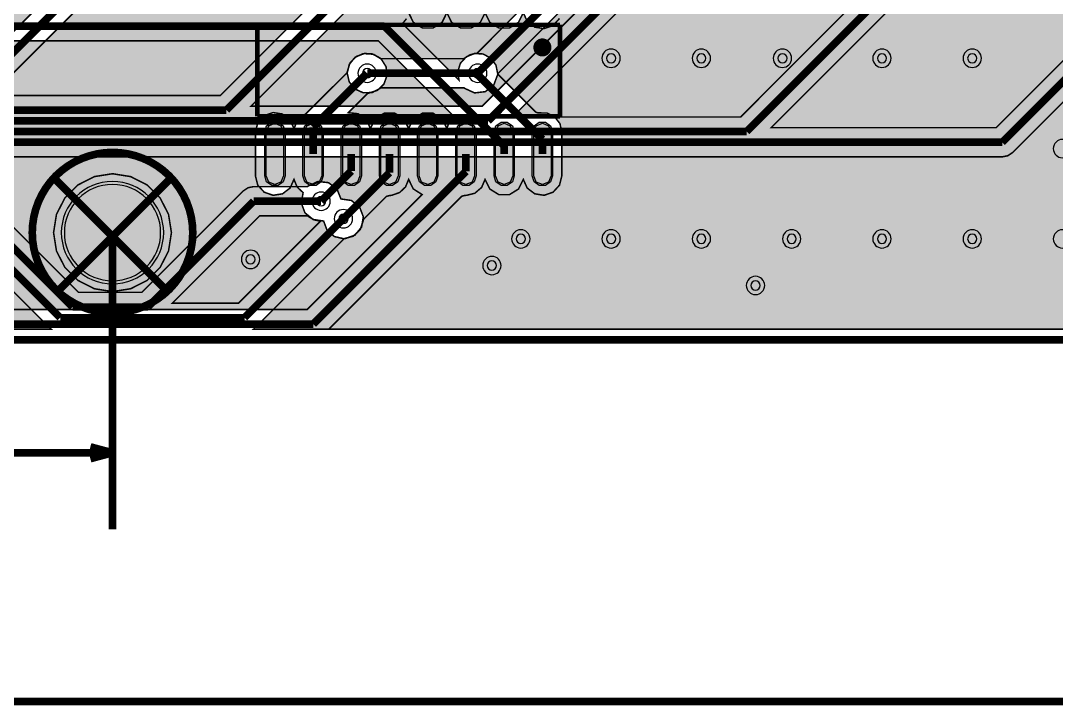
# Model space of a CAD drawing. Header units: millimetres. Extents: x -9 to 147, y 43 to 89.
# Drawn here: x 94.16 to 128.57, y 45.11 to 67.86 of the extents above; entities that cross this region are included whole.
import ezdxf

# ---------------------------------------------------------------- set-up
doc = ezdxf.new("R2010")
doc.units = ezdxf.units.MM
doc.header["$MEASUREMENT"] = 0
for name, color, linetype, true_color in [('Board-Outline-Layer', 7, 'Continuous', 0xff00ff), ('Bottom-Layer', 7, 'Continuous', 0x0000ff), ('Bottom-Paste-Mask-Layer', 7, 'Continuous', 0x800000), ('Bottom-Solder-Mask-Layer', 7, 'Continuous', 0xaa00ff), ('Document-Layer', 7, 'Continuous', 0xffffff), ('Hole-Layer', 7, 'Continuous', 0x222222), ('Multi-Layer', 7, 'Continuous', 0xc0c0c0), ('Top-Layer', 7, 'Continuous', 0xff0000), ('Top-Paste-Mask-Layer', 7, 'Continuous', 0x808080), ('Top-Silkscreen-Layer', 7, 'Continuous', 0xffcc00), ('Top-Solder-Mask-Layer', 7, 'Continuous', 0x800080)]:
    doc.layers.add(name, color=color, linetype=linetype, true_color=true_color)

msp = doc.modelspace()

# ---------------------------------------------------------------- hatches: boundary and pattern name
at = {"layer": 'Bottom-Layer'}
for points in [[(81.235, 71.489), (81.318, 71.528), (81.408, 71.541), (81.845, 71.541), (82.024, 71.589), (82.155, 71.72), (82.203, 71.899), (82.203, 72.285), (82.216, 72.375), (82.254, 72.457), (83.031, 73.234), (83.076, 73.285), (83.112, 73.342), (83.518, 73.342), (83.697, 73.39), (83.828, 73.521), (83.876, 73.7), (83.876, 74.5), (83.828, 74.679), (83.697, 74.81), (83.518, 74.858), (81.858, 74.858), (81.679, 74.81), (81.548, 74.679), (81.5, 74.5), (81.5, 73.7), (81.578, 73.478), (81.776, 73.352), (81.597, 73.172), (81.514, 73.134), (81.425, 73.121), (81.038, 73.121), (80.813, 73.041), (80.688, 72.838), (80.597, 73.01), (80.429, 73.109), (80.443, 73.176), (80.452, 73.455), (80.345, 73.713), (80.141, 73.904), (79.876, 73.995), (79.876, 74.5), (79.828, 74.679), (79.697, 74.81), (79.518, 74.858), (77.858, 74.858), (77.644, 74.787), (77.515, 74.602), (77.515, 74.868), (77.543, 75.056), (77.627, 75.227), (77.735, 75.164), (77.858, 75.142), (79.518, 75.142), (79.697, 75.19), (79.828, 75.321), (79.876, 75.5), (79.876, 76.147), (81.5, 76.147), (81.5, 75.5), (81.548, 75.321), (81.679, 75.19), (81.858, 75.142), (83.518, 75.142), (83.653, 75.168), (83.768, 75.243), (83.892, 75.145), (84.047, 75.11), (84.853, 75.11), (85.078, 75.19), (85.203, 75.393), (85.328, 75.19), (85.553, 75.11), (86.36, 75.11), (86.505, 75.141), (86.626, 75.228), (86.734, 75.164), (86.858, 75.142), (88.518, 75.142), (88.697, 75.19), (88.828, 75.321), (88.876, 75.5), (88.876, 76.147), (90.5, 76.147), (90.5, 75.5), (90.548, 75.321), (90.679, 75.19), (90.858, 75.142), (92.518, 75.142), (92.653, 75.168), (92.768, 75.243), (92.892, 75.145), (93.047, 75.11), (93.853, 75.11), (94.078, 75.19), (94.203, 75.393), (94.328, 75.19), (94.553, 75.11), (95.36, 75.11), (95.505, 75.141), (95.626, 75.228), (95.734, 75.164), (95.858, 75.142), (97.518, 75.142), (97.697, 75.19), (97.828, 75.321), (97.876, 75.5), (97.876, 76.147), (99.5, 76.147), (99.5, 75.5), (99.548, 75.321), (99.679, 75.19), (99.858, 75.142), (101.518, 75.142), (101.653, 75.168), (101.768, 75.243), (101.892, 75.145), (102.047, 75.11), (102.853, 75.11), (103.078, 75.19), (103.203, 75.393), (103.328, 75.19), (103.553, 75.11), (104.36, 75.11), (104.505, 75.141), (104.626, 75.228), (104.734, 75.164), (104.858, 75.142), (106.518, 75.142), (106.697, 75.19), (106.828, 75.321), (106.876, 75.5), (106.876, 76.147), (108.5, 76.147), (108.5, 75.5), (108.548, 75.321), (108.679, 75.19), (108.858, 75.142), (110.518, 75.142), (110.653, 75.168), (110.768, 75.243), (110.892, 75.145), (111.047, 75.11), (111.853, 75.11), (112.078, 75.19), (112.203, 75.393), (112.328, 75.19), (112.553, 75.11), (113.36, 75.11), (113.505, 75.141), (113.626, 75.228), (113.734, 75.164), (113.858, 75.142), (115.518, 75.142), (115.697, 75.19), (115.828, 75.321), (115.876, 75.5), (115.876, 76.147), (117.5, 76.147), (117.5, 75.5), (117.548, 75.321), (117.679, 75.19), (117.858, 75.142), (119.518, 75.142), (119.653, 75.168), (119.768, 75.243), (119.892, 75.145), (120.047, 75.11), (120.853, 75.11), (121.078, 75.19), (121.203, 75.393), (121.328, 75.19), (121.553, 75.11), (122.36, 75.11), (122.505, 75.141), (122.626, 75.228), (122.734, 75.164), (122.858, 75.142), (124.518, 75.142), (124.697, 75.19), (124.828, 75.321), (124.876, 75.5), (124.876, 76.147), (124.924, 76.147), (126.444, 74.627), (126.475, 74.599), (126.508, 74.573), (126.502, 74.537), (126.5, 74.5), (126.5, 73.7), (126.578, 73.478), (126.776, 73.352), (126.597, 73.172), (126.515, 73.134), (126.425, 73.121), (126.038, 73.121), (125.813, 73.041), (125.688, 72.838), (125.597, 73.01), (125.429, 73.109), (125.443, 73.176), (125.452, 73.455), (125.345, 73.713), (125.141, 73.904), (124.876, 73.995), (124.876, 74.5), (124.828, 74.679), (124.697, 74.81), (124.518, 74.858), (122.858, 74.858), (122.679, 74.81), (122.548, 74.679), (122.5, 74.5), (122.5, 73.7), (122.548, 73.521), (122.679, 73.39), (122.858, 73.342), (124.136, 73.342), (124.163, 73.151), (124.243, 72.975), (124.191, 72.874), (124.174, 72.763), (124.174, 71.899), (124.222, 71.72), (124.353, 71.589), (124.532, 71.541), (124.965, 71.541), (118.084, 64.659), (110.507, 64.659), (117.337, 71.489), (117.42, 71.528), (117.51, 71.541), (117.845, 71.541), (118.024, 71.589), (118.155, 71.72), (118.203, 71.899), (118.203, 72.285), (118.216, 72.375), (118.254, 72.457), (119.031, 73.234), (119.076, 73.285), (119.113, 73.342), (119.518, 73.342), (119.697, 73.39), (119.828, 73.521), (119.876, 73.7), (119.876, 74.5), (119.828, 74.679), (119.697, 74.81), (119.518, 74.858), (117.858, 74.858), (117.679, 74.81), (117.548, 74.679), (117.5, 74.5), (117.5, 73.7), (117.578, 73.478), (117.776, 73.352), (117.597, 73.172), (117.515, 73.134), (117.425, 73.121), (117.038, 73.121), (116.813, 73.041), (116.688, 72.838), (116.597, 73.01), (116.429, 73.109), (116.443, 73.176), (116.452, 73.455), (116.345, 73.713), (116.141, 73.904), (115.876, 73.995), (115.876, 74.5), (115.828, 74.679), (115.697, 74.81), (115.518, 74.858), (113.858, 74.858), (113.679, 74.81), (113.548, 74.679), (113.5, 74.5), (113.5, 73.7), (113.548, 73.521), (113.679, 73.39), (113.858, 73.342), (115.136, 73.342), (115.163, 73.151), (115.243, 72.975), (115.191, 72.874), (115.174, 72.763), (115.174, 72.747), (115.16, 72.657), (115.122, 72.575), (109.324, 66.776), (109.293, 66.773), (109.092, 66.725), (108.915, 66.616), (108.891, 66.597), (106.128, 66.597), (106.104, 66.616), (105.838, 66.754), (105.539, 66.761), (105.267, 66.636), (105.078, 66.404), (105.01, 66.112), (105.078, 65.82), (105.267, 65.588), (105.539, 65.463), (105.838, 65.47), (106.104, 65.608), (106.128, 65.627), (108.891, 65.627), (108.915, 65.608), (109.242, 65.457), (109.599, 65.499), (109.882, 65.722), (110.007, 66.06), (110.01, 66.09), (115.406, 71.486), (115.465, 71.526), (115.534, 71.541), (116.016, 71.541), (109.491, 65.015), (101.812, 65.015), (108.286, 71.489), (108.369, 71.528), (108.459, 71.541), (108.845, 71.541), (109.024, 71.589), (109.155, 71.72), (109.203, 71.899), (109.203, 72.285), (109.216, 72.375), (109.254, 72.457), (110.031, 73.234), (110.076, 73.285), (110.112, 73.342), (110.518, 73.342), (110.697, 73.39), (110.828, 73.521), (110.876, 73.7), (110.876, 74.5), (110.828, 74.679), (110.697, 74.81), (110.518, 74.858), (108.858, 74.858), (108.679, 74.81), (108.548, 74.679), (108.5, 74.5), (108.5, 73.7), (108.578, 73.478), (108.776, 73.352), (108.597, 73.172), (108.515, 73.134), (108.425, 73.121), (108.038, 73.121), (107.813, 73.041), (107.688, 72.838), (107.597, 73.01), (107.429, 73.109), (107.443, 73.176), (107.452, 73.455), (107.345, 73.713), (107.141, 73.904), (106.876, 73.995), (106.876, 74.5), (106.828, 74.679), (106.697, 74.81), (106.518, 74.858), (104.858, 74.858), (104.679, 74.81), (104.548, 74.679), (104.5, 74.5), (104.5, 73.7), (104.548, 73.521), (104.679, 73.39), (104.858, 73.342), (106.136, 73.342), (106.163, 73.151), (106.243, 72.975), (106.191, 72.874), (106.174, 72.763), (106.174, 71.899), (106.222, 71.72), (106.353, 71.589), (106.532, 71.541), (106.965, 71.541), (100.796, 65.371), (93.168, 65.371), (99.286, 71.489), (99.369, 71.528), (99.459, 71.541), (99.845, 71.541), (100.024, 71.589), (100.155, 71.72), (100.203, 71.899), (100.203, 72.285), (100.216, 72.375), (100.254, 72.457), (101.031, 73.234), (101.076, 73.285), (101.112, 73.342), (101.518, 73.342), (101.697, 73.39), (101.828, 73.521), (101.876, 73.7), (101.876, 74.5), (101.828, 74.679), (101.697, 74.81), (101.518, 74.858), (99.858, 74.858), (99.679, 74.81), (99.548, 74.679), (99.5, 74.5), (99.5, 73.7), (99.578, 73.478), (99.776, 73.352), (99.597, 73.172), (99.514, 73.134), (99.425, 73.121), (99.038, 73.121), (98.813, 73.041), (98.688, 72.838), (98.596, 73.011), (98.426, 73.11), (98.44, 73.176), (98.449, 73.455), (98.343, 73.712), (98.14, 73.903), (97.876, 73.994), (97.876, 74.5), (97.828, 74.679), (97.697, 74.81), (97.518, 74.858), (95.858, 74.858), (95.679, 74.81), (95.548, 74.679), (95.5, 74.5), (95.5, 73.7), (95.548, 73.521), (95.679, 73.39), (95.858, 73.342), (97.133, 73.342), (97.16, 73.149), (97.242, 72.973), (97.191, 72.873), (97.174, 72.763), (97.174, 71.899), (97.222, 71.72), (97.353, 71.589), (97.532, 71.541), (97.965, 71.541), (92.152, 65.727), (84.524, 65.727), (90.286, 71.489), (90.369, 71.528), (90.459, 71.541), (90.845, 71.541), (91.024, 71.589), (91.155, 71.72), (91.203, 71.899), (91.203, 72.285), (91.216, 72.375), (91.254, 72.457), (92.031, 73.234), (92.076, 73.285), (92.112, 73.342), (92.518, 73.342), (92.697, 73.39), (92.828, 73.521), (92.876, 73.7), (92.876, 74.5), (92.828, 74.679), (92.697, 74.81), (92.518, 74.858), (90.858, 74.858), (90.679, 74.81), (90.548, 74.679), (90.5, 74.5), (90.5, 73.7), (90.578, 73.478), (90.776, 73.352), (90.597, 73.172), (90.514, 73.134), (90.425, 73.121), (90.038, 73.121), (89.813, 73.041), (89.688, 72.838), (89.596, 73.011), (89.426, 73.11), (89.44, 73.176), (89.448, 73.454), (89.342, 73.711), (89.14, 73.903), (88.876, 73.994), (88.876, 74.5), (88.828, 74.679), (88.697, 74.81), (88.518, 74.858), (86.858, 74.858), (86.679, 74.81), (86.548, 74.679), (86.5, 74.5), (86.5, 73.7), (86.548, 73.521), (86.679, 73.39), (86.858, 73.342), (88.133, 73.342), (88.16, 73.149), (88.241, 72.972), (88.191, 72.873), (88.174, 72.763), (88.174, 71.899), (88.221, 71.72), (88.353, 71.589), (88.532, 71.541), (88.965, 71.541), (83.508, 66.083), (75.829, 66.083)], [(126.286, 71.489), (126.369, 71.528), (126.459, 71.541), (126.845, 71.541), (127.024, 71.589), (127.155, 71.72), (127.203, 71.899), (127.203, 72.285), (127.216, 72.375), (127.254, 72.457), (128.031, 73.234), (128.076, 73.285), (128.113, 73.342), (128.518, 73.342), (128.737, 73.417), (128.865, 73.61), (128.873, 73.609), (128.881, 73.609), (129.745, 73.609), (129.859, 73.628), (129.962, 73.683), (130.072, 73.75), (130.192, 73.794), (130.313, 73.75), (130.422, 73.683), (130.525, 73.628), (130.64, 73.609), (131.504, 73.609), (131.508, 73.609), (131.512, 73.609), (131.64, 73.417), (131.858, 73.342), (133.136, 73.342), (133.163, 73.151), (133.243, 72.975), (133.191, 72.874), (133.174, 72.763), (133.174, 71.899), (133.222, 71.72), (133.353, 71.589), (133.532, 71.541), (133.812, 71.541), (126.575, 64.303), (119.1, 64.303)], [(137, 57.608), (101.9, 57.608), (101.921, 57.626), (101.941, 57.645), (104.907, 60.611), (104.938, 60.614), (105.265, 60.732), (105.488, 60.999), (105.545, 61.343), (105.42, 61.668), (105.147, 61.884), (104.803, 61.933), (104.67, 62.262), (104.387, 62.476), (104.034, 62.513), (103.713, 62.363), (103.689, 62.344), (101.901, 62.344), (101.716, 62.307), (101.558, 62.202), (98.185, 58.829), (96.083, 58.829), (93.819, 61.093), (93.662, 61.198), (93.476, 61.235), (79.857, 61.235), (79.841, 61.506), (79.719, 61.747), (79.51, 61.92), (79.249, 61.995), (78.981, 61.959), (78.749, 61.818), (72.109, 61.818), (71.877, 61.959), (71.608, 61.995), (71.347, 61.921), (71.138, 61.748), (71.016, 61.506), (71, 61.235), (70.944, 61.235), (70.944, 62.238), (71.209, 62.43), (71.35, 62.727), (71.331, 63.054), (71.157, 63.333), (126.776, 63.333), (126.962, 63.37), (127.119, 63.475), (135.021, 71.377), (135.103, 71.459), (135.185, 71.541), (135.845, 71.541), (136.024, 71.589), (136.155, 71.72), (136.203, 71.899), (136.203, 72.285), (136.216, 72.375), (136.254, 72.457), (137.031, 73.234), (137.076, 73.285), (137.113, 73.342), (137.518, 73.342), (137.581, 73.348), (137.642, 73.364), (137.642, 58.25), (137.556, 57.929), (137.321, 57.694)], [(95.252, 60.814), (95.348, 60.208), (95.626, 59.662), (96.06, 59.229), (96.606, 58.951), (97.211, 58.855), (97.816, 58.951), (98.362, 59.229), (98.795, 59.662), (99.073, 60.208), (99.169, 60.814), (99.073, 61.419), (98.795, 61.965), (98.362, 62.398), (97.816, 62.676), (97.211, 62.772), (96.606, 62.676), (96.06, 62.398), (95.626, 61.965), (95.348, 61.419)], [(95.61, 60.814, 1), (98.811, 60.814, 1)], [(103.689, 61.374), (103.713, 61.355), (103.903, 61.241), (104.121, 61.196), (101.397, 58.473), (99.201, 58.473), (102.102, 61.374)], [(95.17, 57.608), (74.246, 57.608), (75.652, 59.014), (75.683, 59.018), (76.019, 59.141), (76.242, 59.422), (76.286, 59.777), (92.997, 59.777), (95.129, 57.645), (95.149, 57.626)]]:
    msp.add_hatch(color=256, dxfattribs=at).paths.add_polyline_path(points)
at = {"layer": 'Bottom-Paste-Mask-Layer'}
msp.add_hatch(color=256, dxfattribs=at).paths.add_polyline_path([(95.61, 60.814, 1), (98.811, 60.814, 1)])
at = {"layer": 'Bottom-Solder-Mask-Layer'}
msp.add_hatch(color=256, dxfattribs=at).paths.add_polyline_path([(95.509, 60.814, 1), (98.912, 60.814, 1)])
at = {"layer": 'Hole-Layer'}
msp.add_hatch(color=256, dxfattribs=at).paths.add_polyline_path([(95.61, 60.814, 1), (98.811, 60.814, 1)])
at = {"layer": 'Multi-Layer'}
msp.add_hatch(color=256, dxfattribs=at).paths.add_polyline_path([(95.61, 60.814, 1), (98.811, 60.814, 1)])
msp.add_hatch(color=256, dxfattribs=at).paths.add_polyline_path([(95.61, 60.814, 1), (98.811, 60.814, 1)])
msp.add_hatch(color=256, dxfattribs=at).paths.add_polyline_path([(95.61, 60.814, 1), (98.811, 60.814, 1)])
at = {"layer": 'Top-Layer'}
for points in [[(137, 57.608), (104.399, 57.608), (108.8, 62.009), (108.808, 62.016), (108.813, 62.019), (108.829, 62.027), (108.852, 62.035), (108.879, 62.042), (108.908, 62.048), (108.936, 62.051), (108.968, 62.053), (109.252, 62.125), (109.475, 62.315), (109.591, 62.584), (109.747, 62.265), (110.048, 62.078), (110.403, 62.078), (110.704, 62.265), (110.861, 62.584), (110.991, 62.296), (111.241, 62.105), (111.553, 62.055), (111.851, 62.159), (112.064, 62.392), (112.141, 62.698), (112.141, 64.162), (112.079, 64.438), (111.904, 64.661), (111.652, 64.788), (111.369, 64.794), (111.361, 64.793), (111.358, 64.793), (111.343, 64.796), (111.321, 64.802), (111.299, 64.81), (111.281, 64.819), (111.271, 64.825), (111.262, 64.833), (110.009, 66.086), (110.009, 66.097), (109.952, 66.381), (109.779, 66.613), (109.524, 66.751), (109.235, 66.766), (108.967, 66.656), (108.771, 66.443), (108.685, 66.166), (108.725, 65.879), (106.847, 67.757), (106.979, 67.923), (107.051, 68.122), (107.207, 67.804), (107.508, 67.616), (107.863, 67.616), (108.164, 67.804), (108.321, 68.122), (108.477, 67.804), (108.778, 67.616), (109.133, 67.616), (109.434, 67.804), (109.591, 68.122), (109.747, 67.804), (110.048, 67.616), (110.403, 67.616), (110.704, 67.804), (110.861, 68.122), (110.991, 67.835), (111.241, 67.643), (111.553, 67.594), (111.851, 67.697), (112.064, 67.93), (112.141, 68.236), (112.141, 68.917), (112.141, 68.92), (112.153, 68.935), (112.172, 68.957), (112.238, 69.024), (113.048, 69.834), (133.65, 69.834), (133.836, 69.871), (133.993, 69.976), (134.562, 70.545), (134.644, 70.583), (134.734, 70.596), (135.12, 70.596), (135.299, 70.644), (135.431, 70.775), (135.478, 70.954), (135.478, 71.761), (135.399, 71.986), (135.196, 72.111), (135.399, 72.236), (135.478, 72.461), (135.478, 73.268), (135.443, 73.423), (135.343, 73.548), (135.42, 73.664), (135.447, 73.801), (135.447, 74.601), (135.399, 74.78), (135.268, 74.911), (135.088, 74.959), (134.288, 74.959), (134.287, 74.959), (134.286, 74.959), (134.289, 75), (134.294, 75.041), (135.088, 75.041), (135.267, 75.089), (135.398, 75.221), (135.446, 75.4), (135.446, 76.2), (135.398, 76.379), (135.267, 76.51), (135.088, 76.558), (134.288, 76.558), (134.069, 76.483), (133.942, 76.29), (133.925, 76.286), (133.907, 76.285), (126.469, 76.285), (126.452, 76.286), (126.435, 76.29), (126.307, 76.483), (126.088, 76.558), (125.288, 76.558), (125.069, 76.483), (124.942, 76.29), (124.925, 76.286), (124.907, 76.285), (117.469, 76.285), (117.452, 76.286), (117.435, 76.29), (117.307, 76.483), (117.088, 76.558), (116.288, 76.558), (116.069, 76.483), (115.942, 76.29), (115.925, 76.286), (115.907, 76.285), (108.469, 76.285), (108.452, 76.286), (108.435, 76.29), (108.307, 76.483), (108.088, 76.558), (107.288, 76.558), (107.069, 76.483), (106.942, 76.29), (106.925, 76.286), (106.907, 76.285), (99.469, 76.285), (99.452, 76.286), (99.435, 76.29), (99.307, 76.483), (99.088, 76.558), (98.288, 76.558), (98.069, 76.483), (97.942, 76.29), (97.925, 76.286), (97.907, 76.285), (90.469, 76.285), (90.452, 76.286), (90.435, 76.29), (90.307, 76.483), (90.088, 76.558), (89.288, 76.558), (89.069, 76.483), (88.942, 76.29), (88.925, 76.286), (88.907, 76.285), (81.469, 76.285), (81.452, 76.286), (81.435, 76.29), (81.307, 76.483), (81.088, 76.558), (80.288, 76.558), (80.069, 76.483), (79.942, 76.29), (79.925, 76.286), (79.907, 76.285), (72.469, 76.285), (72.452, 76.286), (72.435, 76.29), (72.307, 76.483), (72.088, 76.558), (71.288, 76.558), (71.069, 76.483), (70.942, 76.29), (70.924, 76.286), (70.907, 76.285), (63.469, 76.285), (63.452, 76.286), (63.435, 76.29), (63.307, 76.483), (63.088, 76.558), (62.288, 76.558), (62.069, 76.483), (61.941, 76.29), (61.924, 76.286), (61.907, 76.285), (54.469, 76.285), (54.452, 76.286), (54.435, 76.29), (54.307, 76.483), (54.088, 76.558), (53.288, 76.558), (53.069, 76.483), (52.941, 76.29), (52.924, 76.286), (52.907, 76.285), (45.469, 76.285), (45.452, 76.286), (45.435, 76.29), (45.307, 76.483), (45.088, 76.558), (44.288, 76.558), (44.069, 76.483), (43.941, 76.29), (43.924, 76.286), (43.907, 76.285), (36.469, 76.285), (36.452, 76.286), (36.435, 76.29), (36.307, 76.483), (36.088, 76.558), (35.288, 76.558), (35.069, 76.483), (34.941, 76.29), (34.924, 76.286), (34.907, 76.285), (27.469, 76.285), (27.452, 76.286), (27.435, 76.29), (27.307, 76.483), (27.088, 76.558), (26.288, 76.558), (26.069, 76.483), (25.941, 76.29), (25.924, 76.286), (25.907, 76.285), (18.469, 76.285), (18.452, 76.286), (18.435, 76.29), (18.307, 76.483), (18.088, 76.558), (17.288, 76.558), (17.069, 76.483), (16.941, 76.29), (16.924, 76.286), (16.907, 76.285), (9.469, 76.285), (9.452, 76.286), (9.435, 76.29), (9.307, 76.483), (9.088, 76.558), (8.288, 76.558), (8.069, 76.483), (7.941, 76.29), (7.924, 76.286), (7.907, 76.285), (0.469, 76.285), (0.452, 76.286), (0.435, 76.29), (0.307, 76.483), (0.088, 76.558), (-0.712, 76.558), (-0.891, 76.51), (-1.022, 76.379), (-1.07, 76.2), (-1.07, 75.849), (-1.083, 75.759), (-1.121, 75.676), (-1.544, 75.254), (-1.649, 75.096), (-1.686, 74.911), (-1.686, 73.791), (-1.705, 73.767), (-1.834, 73.533), (-1.861, 73.268), (-1.781, 73.014), (-1.607, 72.812), (-1.368, 72.694), (-1.102, 72.68), (-1.102, 72.461), (-1.023, 72.236), (-0.819, 72.111), (-1.023, 71.986), (-1.102, 71.761), (-1.102, 70.954), (-1.054, 70.775), (-0.923, 70.644), (-0.744, 70.596), (-0.358, 70.596), (-0.268, 70.583), (-0.185, 70.545), (4.351, 66.009), (4.508, 65.904), (4.694, 65.867), (25.298, 65.867), (24.286, 64.855), (24.276, 64.846), (24.271, 64.843), (24.258, 64.836), (24.237, 64.829), (24.21, 64.821), (24.181, 64.815), (24.093, 64.803), (23.832, 64.717), (23.631, 64.53), (23.526, 64.276), (23.396, 64.563), (23.146, 64.755), (22.834, 64.804), (22.536, 64.701), (22.323, 64.468), (22.246, 64.162), (22.246, 62.698), (22.308, 62.423), (22.481, 62.2), (22.732, 62.073), (23.014, 62.064), (23.022, 62.065), (23.025, 62.065), (23.042, 62.063), (23.064, 62.057), (23.087, 62.048), (23.105, 62.039), (23.114, 62.033), (23.123, 62.026), (27.541, 57.608), (-2.579, 57.608), (-2.9, 57.694), (-3.135, 57.929), (-3.221, 58.25), (-3.221, 76.25), (-3.135, 76.571), (-2.9, 76.806), (-2.579, 76.892), (137, 76.892), (137.321, 76.806), (137.556, 76.571), (137.642, 76.25), (137.642, 58.25), (137.556, 57.929), (137.321, 57.694)], [(74.395, 67.103), (74.531, 67.156), (74.634, 67.26), (74.763, 67.141), (74.934, 67.097), (74.963, 67.097), (74.898, 66.988), (74.876, 66.864), (74.876, 65.614), (74.924, 65.434), (75.055, 65.303), (75.234, 65.255), (75.934, 65.255), (76.113, 65.303), (76.244, 65.434), (76.292, 65.614), (76.292, 66.864), (76.209, 67.092), (76, 67.216), (76.068, 67.327), (76.092, 67.456), (76.092, 68.356), (76.044, 68.535), (75.913, 68.666), (75.734, 68.714), (74.934, 68.714), (74.763, 68.67), (74.634, 68.551), (74.505, 68.67), (74.334, 68.714), (73.933, 68.714), (73.843, 68.727), (73.761, 68.765), (72.662, 69.864), (72.504, 69.969), (72.319, 70.006), (68.912, 70.006), (68.848, 70.011), (68.785, 70.026), (68.785, 70.284), (68.798, 70.374), (68.836, 70.457), (70.898, 72.519), (70.898, 72.461), (70.978, 72.236), (71.181, 72.111), (70.978, 71.986), (70.898, 71.761), (70.898, 70.954), (70.946, 70.775), (71.077, 70.644), (71.256, 70.596), (72.12, 70.596), (72.341, 70.672), (72.468, 70.868), (72.484, 70.871), (72.501, 70.872), (79.098, 70.872), (82.643, 67.327), (82.8, 67.222), (82.986, 67.185), (106.047, 67.185), (108.56, 64.672), (108.404, 64.496), (108.321, 64.276), (108.164, 64.594), (107.863, 64.782), (107.508, 64.782), (107.207, 64.594), (107.051, 64.276), (106.894, 64.594), (106.593, 64.782), (106.238, 64.782), (105.937, 64.594), (105.781, 64.276), (105.642, 64.574), (105.374, 64.765), (105.047, 64.799), (105.695, 65.447), (105.725, 65.451), (106.011, 65.541), (106.228, 65.748), (106.331, 66.029), (106.301, 66.327), (106.142, 66.581), (105.888, 66.739), (105.59, 66.77), (105.309, 66.666), (105.103, 66.45), (105.012, 66.164), (105.009, 66.133), (103.658, 64.783), (103.646, 64.773), (103.626, 64.758), (103.621, 64.755), (103.37, 64.563), (103.241, 64.276), (103.111, 64.563), (102.86, 64.755), (102.548, 64.804), (102.251, 64.701), (102.038, 64.468), (101.96, 64.162), (101.96, 62.698), (102.038, 62.392), (102.251, 62.159), (102.548, 62.055), (102.86, 62.105), (103.111, 62.296), (103.241, 62.584), (103.345, 62.331), (103.545, 62.144), (103.483, 61.799), (103.606, 61.471), (103.879, 61.251), (104.226, 61.201), (104.339, 60.899), (104.582, 60.685), (104.896, 60.612), (105.208, 60.696), (105.443, 60.917), (105.546, 61.223), (105.55, 61.254), (106.301, 62.004), (106.311, 62.014), (106.317, 62.017), (106.329, 62.023), (106.343, 62.028), (106.413, 62.045), (106.498, 62.058), (106.753, 62.148), (106.948, 62.334), (107.051, 62.584), (107.204, 62.269), (107.499, 62.08), (103.681, 58.262), (86.552, 58.262), (84.596, 60.218), (84.439, 60.323), (84.253, 60.36), (76.998, 60.36), (78.027, 61.388), (78.14, 61.317), (78.271, 61.292), (78.539, 61.292), (78.641, 60.978), (78.881, 60.752), (79.201, 60.67), (79.52, 60.752), (79.761, 60.978), (79.863, 61.292), (79.871, 61.292), (79.976, 61.307), (80.071, 61.353), (80.167, 61.307), (80.272, 61.291), (80.872, 61.291), (80.976, 61.307), (81.072, 61.352), (81.167, 61.307), (81.272, 61.291), (81.872, 61.291), (82.051, 61.339), (82.182, 61.47), (82.23, 61.649), (82.23, 63.199), (82.182, 63.378), (82.051, 63.51), (81.872, 63.558), (81.272, 63.558), (81.233, 63.555), (81.195, 63.549), (81.184, 63.749), (81.18, 63.949), (81.18, 64.82), (81.133, 65.053), (81.002, 65.25), (80.698, 65.553), (80.554, 65.8), (80.504, 66.081), (80.456, 66.26), (80.325, 66.391), (80.146, 66.439), (79.282, 66.439), (79.21, 66.431), (79.142, 66.41), (79.097, 66.392), (79.051, 66.375), (79.006, 66.392), (78.961, 66.41), (78.892, 66.431), (78.82, 66.439), (77.956, 66.439), (77.891, 66.433), (77.828, 66.415), (77.693, 66.491), (77.568, 66.583), (77.568, 69.499), (77.57, 69.548), (77.574, 69.588), (77.584, 69.645), (77.618, 69.958), (77.503, 70.252), (77.266, 70.459), (76.96, 70.534), (76.654, 70.459), (76.417, 70.252), (76.303, 69.958), (76.337, 69.645), (76.346, 69.588), (76.35, 69.548), (76.352, 69.499), (76.352, 65.227), (75.972, 64.847), (75.734, 64.847), (75.475, 64.908), (75.271, 65.077), (75.145, 65.184), (74.984, 65.222), (74.284, 65.222), (74.105, 65.174), (73.974, 65.043), (73.926, 64.864), (73.926, 64.205), (73.889, 63.939), (73.78, 63.694), (73.6, 63.575), (73.405, 63.483), (73.238, 63.351), (73.176, 63.149), (73.176, 62.249), (73.192, 62.143), (73.237, 62.048), (73.261, 62.009), (73.282, 61.968), (71.474, 60.16), (71.453, 60.14), (71.441, 60.131), (71.433, 60.126), (71.426, 60.123), (71.42, 60.121), (71.417, 60.12), (71.375, 60.114), (71.318, 60.112), (71.235, 60.114), (71.138, 60.115), (71.131, 60.115), (71.123, 60.115), (71.678, 60.669), (71.708, 60.673), (71.994, 60.763), (72.21, 60.97), (72.314, 61.251), (72.283, 61.549), (72.125, 61.803), (71.871, 61.961), (71.573, 61.992), (71.292, 61.888), (71.085, 61.672), (70.995, 61.386), (70.992, 61.356), (70.526, 60.89), (70.433, 61.188), (70.213, 61.41), (69.916, 61.508), (69.886, 61.511), (69.228, 62.169), (69.303, 62.264), (69.341, 62.378), (69.355, 62.38), (69.369, 62.381), (70.231, 62.381), (70.25, 62.365), (70.511, 62.218), (70.81, 62.2), (71.086, 62.315), (71.283, 62.541), (71.361, 62.83), (71.304, 63.123), (71.124, 63.362), (70.857, 63.498), (70.558, 63.502), (70.287, 63.374), (70.259, 63.353), (70.256, 63.351), (69.369, 63.351), (69.355, 63.352), (69.341, 63.354), (69.309, 63.456), (69.248, 63.544), (69.388, 63.676), (69.44, 63.861), (69.44, 64.471), (72.401, 64.471), (72.587, 64.508), (72.744, 64.613), (73.271, 65.14), (73.342, 65.202), (73.421, 65.255), (74.034, 65.255), (74.213, 65.303), (74.344, 65.434), (74.392, 65.614), (74.392, 66.864), (74.383, 66.942), (74.358, 67.017), (74.379, 67.059)], [(102.319, 64.162), (102.403, 64.365), (102.606, 64.449), (102.809, 64.365), (102.893, 64.162), (102.893, 62.698), (102.809, 62.495), (102.606, 62.411), (102.403, 62.495), (102.319, 62.698)], [(103.589, 64.162), (103.673, 64.365), (103.876, 64.449), (104.079, 64.365), (104.163, 64.162), (104.163, 62.698), (104.079, 62.495), (103.876, 62.411), (103.673, 62.495), (103.589, 62.698)], [(104.859, 64.162), (104.943, 64.365), (105.146, 64.449), (105.349, 64.365), (105.433, 64.162), (105.433, 62.698), (105.349, 62.495), (105.146, 62.411), (104.943, 62.495), (104.859, 62.698)], [(106.129, 64.162), (106.213, 64.365), (106.416, 64.449), (106.619, 64.365), (106.703, 64.162), (106.703, 62.698), (106.619, 62.495), (106.416, 62.411), (106.213, 62.495), (106.129, 62.698)], [(107.399, 64.162), (107.483, 64.365), (107.686, 64.449), (107.889, 64.365), (107.973, 64.162), (107.973, 62.698), (107.889, 62.495), (107.686, 62.411), (107.483, 62.495), (107.399, 62.698)], [(108.669, 64.162), (108.753, 64.365), (108.956, 64.449), (109.159, 64.365), (109.243, 64.162), (109.243, 62.698), (109.159, 62.495), (108.956, 62.411), (108.753, 62.495), (108.669, 62.698)], [(109.939, 64.162), (110.023, 64.365), (110.226, 64.449), (110.429, 64.365), (110.513, 64.162), (110.513, 62.698), (110.429, 62.495), (110.226, 62.411), (110.023, 62.495), (109.939, 62.698)], [(111.209, 64.162), (111.293, 64.365), (111.496, 64.449), (111.699, 64.365), (111.783, 64.162), (111.783, 62.698), (111.699, 62.495), (111.496, 62.411), (111.293, 62.495), (111.209, 62.698)], [(95.252, 60.814), (95.348, 60.208), (95.626, 59.662), (96.06, 59.229), (96.606, 58.951), (97.211, 58.855), (97.816, 58.951), (98.362, 59.229), (98.795, 59.662), (99.073, 60.208), (99.169, 60.814), (99.073, 61.419), (98.795, 61.965), (98.362, 62.398), (97.816, 62.676), (97.211, 62.772), (96.606, 62.676), (96.06, 62.398), (95.626, 61.965), (95.348, 61.419)], [(95.61, 60.814, 1), (98.811, 60.814, 1)]]:
    msp.add_hatch(color=256, dxfattribs=at).paths.add_polyline_path(points)
at = {"layer": 'Top-Paste-Mask-Layer'}
for points in [[(102.319, 64.162), (102.403, 64.365), (102.606, 64.449), (102.809, 64.365), (102.893, 64.162), (102.893, 62.698), (102.809, 62.495), (102.606, 62.411), (102.403, 62.495), (102.319, 62.698)], [(103.589, 64.162), (103.673, 64.365), (103.876, 64.449), (104.079, 64.365), (104.163, 64.162), (104.163, 62.698), (104.079, 62.495), (103.876, 62.411), (103.673, 62.495), (103.589, 62.698)], [(104.859, 64.162), (104.943, 64.365), (105.146, 64.449), (105.349, 64.365), (105.433, 64.162), (105.433, 62.698), (105.349, 62.495), (105.146, 62.411), (104.943, 62.495), (104.859, 62.698)], [(106.129, 64.162), (106.213, 64.365), (106.416, 64.449), (106.619, 64.365), (106.703, 64.162), (106.703, 62.698), (106.619, 62.495), (106.416, 62.411), (106.213, 62.495), (106.129, 62.698)], [(107.399, 64.162), (107.483, 64.365), (107.686, 64.449), (107.889, 64.365), (107.973, 64.162), (107.973, 62.698), (107.889, 62.495), (107.686, 62.411), (107.483, 62.495), (107.399, 62.698)], [(108.669, 64.162), (108.753, 64.365), (108.956, 64.449), (109.159, 64.365), (109.243, 64.162), (109.243, 62.698), (109.159, 62.495), (108.956, 62.411), (108.753, 62.495), (108.669, 62.698)], [(109.939, 64.162), (110.023, 64.365), (110.226, 64.449), (110.429, 64.365), (110.513, 64.162), (110.513, 62.698), (110.429, 62.495), (110.226, 62.411), (110.023, 62.495), (109.939, 62.698)], [(111.209, 64.162), (111.293, 64.365), (111.496, 64.449), (111.699, 64.365), (111.783, 64.162), (111.783, 62.698), (111.699, 62.495), (111.496, 62.411), (111.293, 62.495), (111.209, 62.698)], [(95.61, 60.814, 1), (98.811, 60.814, 1)]]:
    msp.add_hatch(color=256, dxfattribs=at).paths.add_polyline_path(points)
at = {"layer": 'Top-Solder-Mask-Layer'}
for points in [[(102.268, 64.162), (102.332, 64.36), (102.501, 64.483), (102.71, 64.483), (102.879, 64.36), (102.943, 64.162), (102.943, 62.698), (102.879, 62.499), (102.71, 62.377), (102.501, 62.377), (102.332, 62.499), (102.268, 62.698)], [(103.538, 64.162), (103.602, 64.36), (103.771, 64.483), (103.98, 64.483), (104.149, 64.36), (104.213, 64.162), (104.213, 62.698), (104.149, 62.499), (103.98, 62.377), (103.771, 62.377), (103.602, 62.499), (103.538, 62.698)], [(104.808, 64.162), (104.872, 64.36), (105.041, 64.483), (105.25, 64.483), (105.419, 64.36), (105.483, 64.162), (105.483, 62.698), (105.419, 62.499), (105.25, 62.377), (105.041, 62.377), (104.872, 62.499), (104.808, 62.698)], [(106.078, 64.162), (106.142, 64.36), (106.311, 64.483), (106.52, 64.483), (106.689, 64.36), (106.753, 64.162), (106.753, 62.698), (106.689, 62.499), (106.52, 62.377), (106.311, 62.377), (106.142, 62.499), (106.078, 62.698)], [(107.348, 64.162), (107.412, 64.36), (107.581, 64.483), (107.79, 64.483), (107.959, 64.36), (108.023, 64.162), (108.023, 62.698), (107.959, 62.499), (107.79, 62.377), (107.581, 62.377), (107.412, 62.499), (107.348, 62.698)], [(108.618, 64.162), (108.682, 64.36), (108.851, 64.483), (109.06, 64.483), (109.229, 64.36), (109.293, 64.162), (109.293, 62.698), (109.229, 62.499), (109.06, 62.377), (108.851, 62.377), (108.682, 62.499), (108.618, 62.698)], [(109.888, 64.162), (109.952, 64.36), (110.121, 64.483), (110.33, 64.483), (110.499, 64.36), (110.563, 64.162), (110.563, 62.698), (110.499, 62.499), (110.33, 62.377), (110.121, 62.377), (109.952, 62.499), (109.888, 62.698)], [(111.158, 64.162), (111.222, 64.36), (111.391, 64.483), (111.6, 64.483), (111.769, 64.36), (111.833, 64.162), (111.833, 62.698), (111.769, 62.499), (111.6, 62.377), (111.391, 62.377), (111.222, 62.499), (111.158, 62.698)], [(95.509, 60.814, 1), (98.912, 60.814, 1)]]:
    msp.add_hatch(color=256, dxfattribs=at).paths.add_polyline_path(points)

# ---------------------------------------------------------------- linework, layer by layer
at = {"layer": 'Board-Outline-Layer', "const_width": 0.254}
msp.add_lwpolyline([(-3.579, 58.25), (-3.579, 76.25, -0.414), (-2.579, 77.25), (137, 77.25, -0.414), (138, 76.25), (138, 58.25, -0.414), (137, 57.25), (-2.579, 57.25, -0.414)], format="xyb", close=True, dxfattribs=at)
at = {"layer": 'Bottom-Layer'}
for points, const_width in [([(-9.027, 46.513), (-9.027, 88.537), (146.78, 88.537), (146.78, 46.513)], 0.00508), ([(95.252, 60.814), (95.348, 60.208), (95.626, 59.662), (96.06, 59.229), (96.606, 58.951), (97.211, 58.855), (97.816, 58.951), (98.362, 59.229), (98.795, 59.662), (99.073, 60.208), (99.169, 60.814), (99.073, 61.419), (98.795, 61.965), (98.362, 62.398), (97.816, 62.676), (97.211, 62.772), (96.606, 62.676), (96.06, 62.398), (95.626, 61.965), (95.348, 61.419)], 0.0508), ([(103.689, 61.374), (103.713, 61.355), (103.903, 61.241), (104.121, 61.196), (101.397, 58.473), (99.201, 58.473), (102.102, 61.374)], 0.0508), ([(95.17, 57.608), (74.246, 57.608), (75.652, 59.014), (75.683, 59.018), (76.019, 59.141), (76.242, 59.422), (76.286, 59.777), (92.997, 59.777), (95.129, 57.645), (95.149, 57.626)], 0.0508)]:
    msp.add_lwpolyline(points, close=True, dxfattribs=dict(at, const_width=const_width))
for points, const_width in [([(133.812, 71.541), (126.575, 64.303), (119.1, 64.303), (126.286, 71.489), (126.369, 71.528), (126.459, 71.541), (126.845, 71.541), (127.024, 71.589), (127.155, 71.72), (127.203, 71.899), (127.203, 72.285), (127.216, 72.375), (127.254, 72.457), (128.031, 73.234), (128.076, 73.285), (128.113, 73.342), (128.518, 73.342), (128.737, 73.417)], 0.0508), ([(99.442, 72.331), (92.353, 65.242)], 0.254), ([(100.997, 64.886), (108.442, 72.331)], 0.254), ([(115.122, 72.575), (109.324, 66.776), (109.293, 66.773), (109.092, 66.725), (108.915, 66.616), (108.891, 66.597), (106.128, 66.597), (106.104, 66.616), (105.838, 66.754), (105.539, 66.761), (105.267, 66.636), (105.078, 66.404), (105.01, 66.112), (105.078, 65.82), (105.267, 65.588), (105.539, 65.463), (105.838, 65.47), (106.104, 65.608), (106.128, 65.627), (108.891, 65.627), (108.915, 65.608), (109.242, 65.457), (109.599, 65.499), (109.882, 65.722), (110.007, 66.06), (110.01, 66.09), (115.406, 71.486)], 0.0508), ([(109.346, 66.112), (115.564, 72.331)], 0.254), ([(117.442, 72.28), (109.692, 64.53)], 0.254), ([(118.285, 64.174), (126.442, 72.331)], 0.254), ([(135.289, 72.331), (126.776, 63.818)], 0.254), ([(71.157, 63.333), (126.776, 63.333), (126.962, 63.37), (127.119, 63.475), (135.021, 71.377)], 0.0508), ([(97.965, 71.541), (92.152, 65.727)], 0.0508), ([(106.965, 71.541), (100.796, 65.371), (93.168, 65.371), (99.286, 71.489)], 0.0508), ([(116.016, 71.541), (109.491, 65.015), (101.812, 65.015), (108.286, 71.489)], 0.0508), ([(124.965, 71.541), (118.084, 64.659), (110.507, 64.659), (117.337, 71.489)], 0.0508), ([(105.673, 66.112), (109.346, 66.112)], 0.254), ([(56.93, 64.886), (100.997, 64.886)], 0.254), ([(109.692, 64.53), (57.849, 64.53)], 0.254), ([(58.615, 64.174), (118.285, 64.174)], 0.254), ([(126.776, 63.818), (59.33, 63.818)], 0.254), ([(137, 57.608), (101.9, 57.608), (101.921, 57.626), (101.941, 57.645), (104.907, 60.611), (104.938, 60.614), (105.265, 60.732), (105.488, 60.999), (105.545, 61.343), (105.42, 61.668), (105.147, 61.884), (104.803, 61.933), (104.67, 62.262), (104.387, 62.476), (104.034, 62.513), (103.713, 62.363), (103.689, 62.344), (101.901, 62.344), (101.716, 62.307), (101.558, 62.202), (98.185, 58.829), (96.083, 58.829), (93.819, 61.093)], 0.0508), ([(98.386, 58.344), (101.901, 61.859)], 0.254), ([(101.901, 61.859), (104.144, 61.859)], 0.254), ([(101.598, 57.988), (104.885, 61.275)], 0.254), ([(93.476, 60.75), (95.882, 58.344)], 0.254), ([(93.198, 60.263), (95.472, 57.988)], 0.254), ([(95.882, 58.344), (98.386, 58.344)], 0.254), ([(95.472, 57.988), (101.598, 57.988)], 0.254)]:
    msp.add_lwpolyline(points, dxfattribs=dict(at, const_width=const_width))
msp.add_lwpolyline([(95.61, 60.814, 1), (98.811, 60.814, 1)], format="xyb", close=True, dxfattribs=at)
at = {"layer": 'Bottom-Paste-Mask-Layer'}
msp.add_lwpolyline([(95.61, 60.814, 1), (98.811, 60.814, 1)], format="xyb", close=True, dxfattribs=at)
at = {"layer": 'Bottom-Solder-Mask-Layer'}
msp.add_lwpolyline([(95.509, 60.814, 1), (98.912, 60.814), (98.912, 60.814, 1), (95.509, 60.814)], format="xyb", dxfattribs=at)
at = {"layer": 'Document-Layer', "const_width": 0.254}
for points in [[(97.211, 60.814), (97.211, 50.96)], [(97.211, 53.5), (96.475, 53.697)], [(71.808, 53.5), (97.211, 53.5)], [(97.211, 53.5), (96.475, 53.303)], [(72.325, 45.238), (134.211, 45.238)]]:
    msp.add_lwpolyline(points, dxfattribs=at)
at = {"layer": 'Hole-Layer'}
for points in [[(113.627, 66.608, 1), (113.932, 66.608, 1)], [(116.627, 66.608, 1), (116.932, 66.608, 1)], [(119.321, 66.608, 1), (119.626, 66.608, 1)], [(122.627, 66.608, 1), (122.932, 66.608, 1)], [(125.627, 66.608, 1), (125.932, 66.608, 1)], [(105.521, 66.112, 1), (105.826, 66.112, 1)], [(109.193, 66.112, 1), (109.498, 66.112, 1)], [(95.61, 60.814, 1), (98.811, 60.814, 1)], [(103.991, 61.859, 1), (104.296, 61.859, 1)], [(104.733, 61.275, 1), (105.038, 61.275, 1)], [(110.627, 60.608, 1), (110.932, 60.608, 1)], [(113.627, 60.608, 1), (113.932, 60.608, 1)], [(116.627, 60.608, 1), (116.932, 60.608, 1)], [(119.627, 60.608, 1), (119.932, 60.608, 1)], [(122.627, 60.608, 1), (122.932, 60.608, 1)], [(125.627, 60.608, 1), (125.932, 60.608, 1)], [(101.645, 59.926, 1), (101.95, 59.926, 1)], [(109.664, 59.722, 1), (109.969, 59.722, 1)], [(118.424, 59.059, 1), (118.729, 59.059, 1)]]:
    msp.add_lwpolyline(points, format="xyb", close=True, dxfattribs=at)
at = {"layer": 'Multi-Layer'}
for points in [[(113.474, 66.608, 1), (114.084, 66.608), (114.084, 66.608, 1), (113.474, 66.608)], [(116.474, 66.608, 1), (117.084, 66.608), (117.084, 66.608, 1), (116.474, 66.608)], [(119.168, 66.608, 1), (119.778, 66.608), (119.778, 66.608, 1), (119.168, 66.608)], [(122.474, 66.608, 1), (123.084, 66.608), (123.084, 66.608, 1), (122.474, 66.608)], [(125.474, 66.608, 1), (126.084, 66.608), (126.084, 66.608, 1), (125.474, 66.608)], [(105.368, 66.112, 1), (105.978, 66.112), (105.978, 66.112, 1), (105.368, 66.112)], [(109.041, 66.112, 1), (109.651, 66.112), (109.651, 66.112, 1), (109.041, 66.112)], [(128.474, 63.608, 1), (129.084, 63.608), (129.084, 63.608, 1), (128.474, 63.608)], [(103.839, 61.859, 1), (104.449, 61.859), (104.449, 61.859, 1), (103.839, 61.859)], [(104.58, 61.275, 1), (105.19, 61.275), (105.19, 61.275, 1), (104.58, 61.275)], [(110.474, 60.608, 1), (111.084, 60.608), (111.084, 60.608, 1), (110.474, 60.608)], [(113.474, 60.608, 1), (114.084, 60.608), (114.084, 60.608, 1), (113.474, 60.608)], [(116.474, 60.608, 1), (117.084, 60.608), (117.084, 60.608, 1), (116.474, 60.608)], [(119.474, 60.608, 1), (120.084, 60.608), (120.084, 60.608, 1), (119.474, 60.608)], [(122.474, 60.608, 1), (123.084, 60.608), (123.084, 60.608, 1), (122.474, 60.608)], [(125.474, 60.608, 1), (126.084, 60.608), (126.084, 60.608, 1), (125.474, 60.608)], [(128.474, 60.608, 1), (129.084, 60.608), (129.084, 60.608, 1), (128.474, 60.608)], [(101.493, 59.926, 1), (102.103, 59.926), (102.103, 59.926, 1), (101.493, 59.926)], [(109.512, 59.722, 1), (110.122, 59.722), (110.122, 59.722, 1), (109.512, 59.722)], [(118.272, 59.059, 1), (118.882, 59.059), (118.882, 59.059, 1), (118.272, 59.059)]]:
    msp.add_lwpolyline(points, format="xyb", dxfattribs=at)
msp.add_lwpolyline([(95.61, 60.814, 1), (98.811, 60.814, 1)], format="xyb", close=True, dxfattribs=at)
msp.add_lwpolyline([(95.61, 60.814, 1), (98.811, 60.814, 1)], format="xyb", close=True, dxfattribs=at)
msp.add_lwpolyline([(95.61, 60.814, 1), (98.811, 60.814, 1)], format="xyb", close=True, dxfattribs=at)
at = {"layer": 'Top-Layer'}
for points, const_width in [([(-9.027, 46.513), (-9.027, 88.537), (146.78, 88.537), (146.78, 46.513)], 0.00508), ([(95.252, 60.814), (95.348, 60.208), (95.626, 59.662), (96.06, 59.229), (96.606, 58.951), (97.211, 58.855), (97.816, 58.951), (98.362, 59.229), (98.795, 59.662), (99.073, 60.208), (99.169, 60.814), (99.073, 61.419), (98.795, 61.965), (98.362, 62.398), (97.816, 62.676), (97.211, 62.772), (96.606, 62.676), (96.06, 62.398), (95.626, 61.965), (95.348, 61.419)], 0.0508)]:
    msp.add_lwpolyline(points, close=True, dxfattribs=dict(at, const_width=const_width))
for points, const_width in [([(107.051, 68.122), (107.207, 67.804), (107.508, 67.616), (107.863, 67.616), (108.164, 67.804), (108.321, 68.122), (108.477, 67.804), (108.778, 67.616), (109.133, 67.616), (109.434, 67.804), (109.591, 68.122), (109.747, 67.804), (110.048, 67.616), (110.403, 67.616), (110.704, 67.804), (110.861, 68.122), (110.991, 67.835), (111.241, 67.643), (111.553, 67.594), (111.851, 67.697), (112.064, 67.93)], 0.0508), ([(82.986, 67.67), (106.248, 67.67)], 0.254), ([(137, 57.608), (104.399, 57.608), (108.8, 62.009), (108.808, 62.016), (108.813, 62.019), (108.829, 62.027), (108.852, 62.035), (108.879, 62.042), (108.908, 62.048), (108.936, 62.051), (108.968, 62.053), (109.252, 62.125), (109.475, 62.315), (109.591, 62.584), (109.747, 62.265), (110.048, 62.078), (110.403, 62.078), (110.704, 62.265), (110.861, 62.584), (110.991, 62.296), (111.241, 62.105), (111.553, 62.055), (111.851, 62.159), (112.064, 62.392), (112.141, 62.698), (112.141, 64.162), (112.079, 64.438), (111.904, 64.661), (111.652, 64.788), (111.369, 64.794), (111.361, 64.793), (111.358, 64.793), (111.343, 64.796), (111.321, 64.802), (111.299, 64.81), (111.281, 64.819), (111.271, 64.825), (111.262, 64.833), (110.009, 66.086), (110.009, 66.097), (109.952, 66.381), (109.779, 66.613), (109.524, 66.751), (109.235, 66.766), (108.967, 66.656), (108.771, 66.443), (108.685, 66.166), (108.725, 65.879), (106.847, 67.757), (106.979, 67.923)], 0.0508), ([(106.248, 67.67), (110.226, 63.692)], 0.254), ([(82.986, 67.185), (106.047, 67.185), (108.56, 64.672), (108.404, 64.496), (108.321, 64.276), (108.164, 64.594), (107.863, 64.782), (107.508, 64.782), (107.207, 64.594), (107.051, 64.276), (106.894, 64.594), (106.593, 64.782), (106.238, 64.782), (105.937, 64.594), (105.781, 64.276), (105.642, 64.574), (105.374, 64.765), (105.047, 64.799), (105.695, 65.447), (105.725, 65.451), (106.011, 65.541), (106.228, 65.748), (106.331, 66.029), (106.301, 66.327), (106.142, 66.581), (105.888, 66.739), (105.59, 66.77), (105.309, 66.666), (105.103, 66.45), (105.012, 66.164), (105.009, 66.133), (103.658, 64.783), (103.646, 64.773), (103.626, 64.758), (103.621, 64.755), (103.37, 64.563), (103.241, 64.276), (103.111, 64.563), (102.86, 64.755), (102.548, 64.804), (102.251, 64.701), (102.038, 64.468), (101.96, 64.162), (101.96, 62.698), (102.038, 62.392), (102.251, 62.159), (102.548, 62.055), (102.86, 62.105), (103.111, 62.296), (103.241, 62.584), (103.345, 62.331), (103.545, 62.144), (103.483, 61.799), (103.606, 61.471), (103.879, 61.251), (104.226, 61.201), (104.339, 60.899), (104.582, 60.685), (104.896, 60.612), (105.208, 60.696), (105.443, 60.917), (105.546, 61.223), (105.55, 61.254), (106.301, 62.004), (106.311, 62.014), (106.317, 62.017), (106.329, 62.023), (106.343, 62.028), (106.413, 62.045), (106.498, 62.058), (106.753, 62.148), (106.948, 62.334), (107.051, 62.584), (107.204, 62.269), (107.499, 62.08), (103.681, 58.262), (86.552, 58.262)], 0.0508), ([(105.673, 66.112), (103.876, 64.314)], 0.254), ([(109.346, 66.112), (109.346, 66.063)], 0.254), ([(109.346, 66.063), (111.496, 63.913)], 0.254), ([(107.686, 64.446), (107.686, 64.705)], 0.0508), ([(103.876, 64.314), (103.876, 63.43)], 0.254), ([(111.496, 63.913), (111.496, 63.43)], 0.254), ([(110.226, 63.692), (110.226, 63.43)], 0.254), ([(105.146, 63.43), (105.146, 62.861)], 0.254), ([(106.416, 63.43), (106.416, 62.805)], 0.254), ([(108.956, 62.851), (108.956, 63.43)], 0.254), ([(103.882, 57.777), (108.956, 62.851)], 0.254), ([(105.146, 62.861), (104.144, 61.859)], 0.254), ([(106.416, 62.805), (104.885, 61.275)], 0.254), ([(86.351, 57.777), (103.882, 57.777)], 0.254)]:
    msp.add_lwpolyline(points, dxfattribs=dict(at, const_width=const_width))
for points in [[(102.319, 64.162), (102.403, 64.365), (102.606, 64.449), (102.809, 64.365), (102.893, 64.162), (102.893, 62.698), (102.809, 62.495), (102.606, 62.411), (102.403, 62.495), (102.319, 62.698)], [(103.589, 64.162), (103.673, 64.365), (103.876, 64.449), (104.079, 64.365), (104.163, 64.162), (104.163, 62.698), (104.079, 62.495), (103.876, 62.411), (103.673, 62.495), (103.589, 62.698)], [(104.859, 64.162), (104.943, 64.365), (105.146, 64.449), (105.349, 64.365), (105.433, 64.162), (105.433, 62.698), (105.349, 62.495), (105.146, 62.411), (104.943, 62.495), (104.859, 62.698)], [(106.129, 64.162), (106.213, 64.365), (106.416, 64.449), (106.619, 64.365), (106.703, 64.162), (106.703, 62.698), (106.619, 62.495), (106.416, 62.411), (106.213, 62.495), (106.129, 62.698)], [(107.399, 64.162), (107.483, 64.365), (107.686, 64.449), (107.889, 64.365), (107.973, 64.162), (107.973, 62.698), (107.889, 62.495), (107.686, 62.411), (107.483, 62.495), (107.399, 62.698)], [(108.669, 64.162), (108.753, 64.365), (108.956, 64.449), (109.159, 64.365), (109.243, 64.162), (109.243, 62.698), (109.159, 62.495), (108.956, 62.411), (108.753, 62.495), (108.669, 62.698)], [(109.939, 64.162), (110.023, 64.365), (110.226, 64.449), (110.429, 64.365), (110.513, 64.162), (110.513, 62.698), (110.429, 62.495), (110.226, 62.411), (110.023, 62.495), (109.939, 62.698)], [(111.209, 64.162), (111.293, 64.365), (111.496, 64.449), (111.699, 64.365), (111.783, 64.162), (111.783, 62.698), (111.699, 62.495), (111.496, 62.411), (111.293, 62.495), (111.209, 62.698)]]:
    msp.add_lwpolyline(points, close=True, dxfattribs=at)
msp.add_lwpolyline([(95.61, 60.814, 1), (98.811, 60.814, 1)], format="xyb", close=True, dxfattribs=at)
at = {"layer": 'Top-Paste-Mask-Layer'}
for points in [[(102.319, 64.162), (102.403, 64.365), (102.606, 64.449), (102.809, 64.365), (102.893, 64.162), (102.893, 62.698), (102.809, 62.495), (102.606, 62.411), (102.403, 62.495), (102.319, 62.698)], [(103.589, 64.162), (103.673, 64.365), (103.876, 64.449), (104.079, 64.365), (104.163, 64.162), (104.163, 62.698), (104.079, 62.495), (103.876, 62.411), (103.673, 62.495), (103.589, 62.698)], [(104.859, 64.162), (104.943, 64.365), (105.146, 64.449), (105.349, 64.365), (105.433, 64.162), (105.433, 62.698), (105.349, 62.495), (105.146, 62.411), (104.943, 62.495), (104.859, 62.698)], [(106.129, 64.162), (106.213, 64.365), (106.416, 64.449), (106.619, 64.365), (106.703, 64.162), (106.703, 62.698), (106.619, 62.495), (106.416, 62.411), (106.213, 62.495), (106.129, 62.698)], [(107.399, 64.162), (107.483, 64.365), (107.686, 64.449), (107.889, 64.365), (107.973, 64.162), (107.973, 62.698), (107.889, 62.495), (107.686, 62.411), (107.483, 62.495), (107.399, 62.698)], [(108.669, 64.162), (108.753, 64.365), (108.956, 64.449), (109.159, 64.365), (109.243, 64.162), (109.243, 62.698), (109.159, 62.495), (108.956, 62.411), (108.753, 62.495), (108.669, 62.698)], [(109.939, 64.162), (110.023, 64.365), (110.226, 64.449), (110.429, 64.365), (110.513, 64.162), (110.513, 62.698), (110.429, 62.495), (110.226, 62.411), (110.023, 62.495), (109.939, 62.698)], [(111.209, 64.162), (111.293, 64.365), (111.496, 64.449), (111.699, 64.365), (111.783, 64.162), (111.783, 62.698), (111.699, 62.495), (111.496, 62.411), (111.293, 62.495), (111.209, 62.698)]]:
    msp.add_lwpolyline(points, close=True, dxfattribs=at)
msp.add_lwpolyline([(95.61, 60.814, 1), (98.811, 60.814, 1)], format="xyb", close=True, dxfattribs=at)
at = {"layer": 'Top-Silkscreen-Layer'}
for points, const_width in [([(102.024, 64.678), (102.024, 67.72)], 0.152), ([(102.024, 67.72), (112.077, 67.72)], 0.152), ([(102.024, 64.678), (102.024, 67.72)], 0.152), ([(102.024, 67.72), (112.077, 67.72)], 0.152), ([(112.077, 67.72), (112.077, 64.678)], 0.152), ([(112.077, 67.72), (112.077, 64.678)], 0.152), ([(112.077, 64.678), (102.024, 64.678)], 0.152), ([(112.077, 64.678), (102.024, 64.678)], 0.152), ([(95.306, 62.592), (98.989, 58.908)], 0.254), ([(95.306, 62.592), (98.989, 58.908)], 0.254), ([(99.116, 62.592), (95.433, 58.908)], 0.254), ([(99.116, 62.592), (95.433, 58.908)], 0.254)]:
    msp.add_lwpolyline(points, dxfattribs=dict(at, const_width=const_width))
for points, const_width in [([(111.345, 66.968, 1), (111.646, 66.968, 1)], 0.3), ([(111.345, 66.968, 1), (111.646, 66.968, 1)], 0.3), ([(94.544, 60.814, 1), (99.878, 60.814, 1)], 0.254), ([(94.544, 60.814, 1), (99.878, 60.814, 1)], 0.254)]:
    msp.add_lwpolyline(points, format="xyb", close=True, dxfattribs=dict(at, const_width=const_width))
at = {"layer": 'Top-Solder-Mask-Layer'}
for points in [[(102.268, 64.162), (102.332, 64.36), (102.501, 64.483), (102.71, 64.483), (102.879, 64.36), (102.943, 64.162), (102.943, 62.698), (102.879, 62.499), (102.71, 62.377), (102.501, 62.377), (102.332, 62.499), (102.268, 62.698)], [(103.538, 64.162), (103.602, 64.36), (103.771, 64.483), (103.98, 64.483), (104.149, 64.36), (104.213, 64.162), (104.213, 62.698), (104.149, 62.499), (103.98, 62.377), (103.771, 62.377), (103.602, 62.499), (103.538, 62.698)], [(104.808, 64.162), (104.872, 64.36), (105.041, 64.483), (105.25, 64.483), (105.419, 64.36), (105.483, 64.162), (105.483, 62.698), (105.419, 62.499), (105.25, 62.377), (105.041, 62.377), (104.872, 62.499), (104.808, 62.698)], [(106.078, 64.162), (106.142, 64.36), (106.311, 64.483), (106.52, 64.483), (106.689, 64.36), (106.753, 64.162), (106.753, 62.698), (106.689, 62.499), (106.52, 62.377), (106.311, 62.377), (106.142, 62.499), (106.078, 62.698)], [(107.348, 64.162), (107.412, 64.36), (107.581, 64.483), (107.79, 64.483), (107.959, 64.36), (108.023, 64.162), (108.023, 62.698), (107.959, 62.499), (107.79, 62.377), (107.581, 62.377), (107.412, 62.499), (107.348, 62.698)], [(108.618, 64.162), (108.682, 64.36), (108.851, 64.483), (109.06, 64.483), (109.229, 64.36), (109.293, 64.162), (109.293, 62.698), (109.229, 62.499), (109.06, 62.377), (108.851, 62.377), (108.682, 62.499), (108.618, 62.698)], [(109.888, 64.162), (109.952, 64.36), (110.121, 64.483), (110.33, 64.483), (110.499, 64.36), (110.563, 64.162), (110.563, 62.698), (110.499, 62.499), (110.33, 62.377), (110.121, 62.377), (109.952, 62.499), (109.888, 62.698)], [(111.158, 64.162), (111.222, 64.36), (111.391, 64.483), (111.6, 64.483), (111.769, 64.36), (111.833, 64.162), (111.833, 62.698), (111.769, 62.499), (111.6, 62.377), (111.391, 62.377), (111.222, 62.499), (111.158, 62.698)]]:
    msp.add_lwpolyline(points, close=True, dxfattribs=at)
msp.add_lwpolyline([(95.509, 60.814, 1), (98.912, 60.814), (98.912, 60.814, 1), (95.509, 60.814)], format="xyb", dxfattribs=at)

doc.saveas('drawing.dxf')
